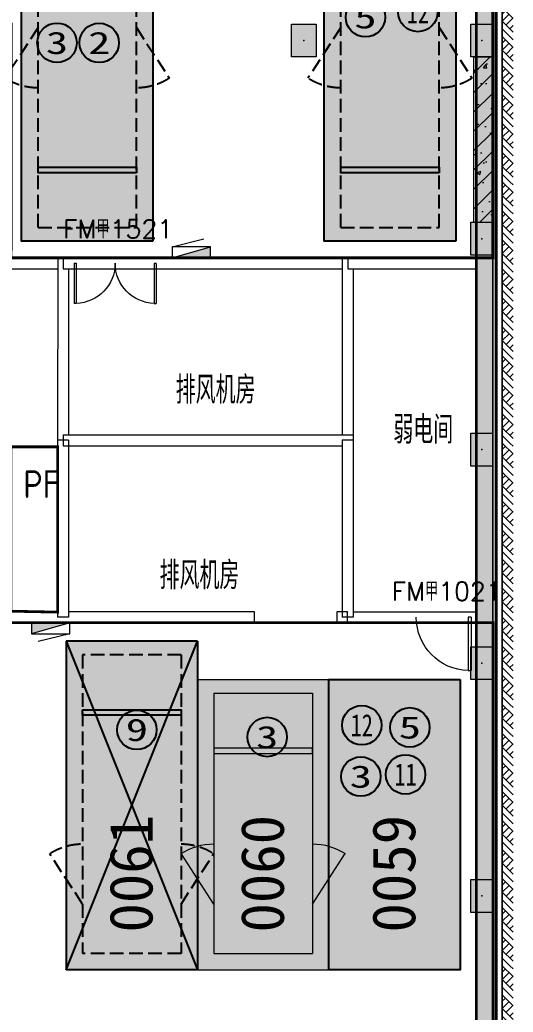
# Model space of a CAD drawing. Extents: x -264757 to 86229, y 4049843 to 4347093.
# Drawn here: x 26369 to 35382, y 4272036 to 4290155 of the extents above; entities that cross this region are included whole.
import ezdxf
from ezdxf.enums import TextEntityAlignment as Align

# ---------------------------------------------------------------- set-up
doc = ezdxf.new("R2010")
doc.units = 0
doc.header["$LTSCALE"] = 1000
doc.header["$MEASUREMENT"] = 0
doc.linetypes.add('AX-01DK-PB01$1$A-001-车位参照B1$0$A-001-车位参照B1$0$A-001-车位参照B1$0$A-H4-001-基本图形$0$A-001-车位B1$0$DASH', pattern=[0.35, 0.25, -0.1])
doc.linetypes.add('DASH', pattern=[0.35, 0.25, -0.1])
for name, color, linetype in [('不利因素1-紧邻消火栓', 7, 'Continuous'), ('不利因素11-尽端停车', 7, 'Continuous'), ('不利因素12-不满足一次性出车', 7, 'Continuous'), ('不利因素2-紧邻集水坑、排水沟', 7, 'Continuous'), ('不利因素3-紧邻房间出入口', 7, 'Continuous'), ('不利因素5-单面靠墙', 7, 'Continuous'), ('不可售车位', 255, 'Continuous'), ('大车位', 7, 'Continuous'), ('子母车位', 7, 'Continuous'), ('普通车位', 7, 'Continuous')]:
    doc.layers.add(name, color=color, linetype=linetype)
doc.layers.add('无关图层', color=8, linetype='Continuous', lineweight=0)
doc.layers.add('车位归属楼栋范围线', color=7, linetype='Continuous', true_color=0x19e6c7)
doc.styles.add('AX-01DK-PB01$0$AX-001DK-01-PB01-02$0$_TCH_WINDOW', font='SIMPLEX', dxfattribs={"bigfont": 'GBCBIG'})
doc.styles.add('AX-01DK-PB01$1$AX-001DK-01-PB01-02$0$Standard', font='gbenor.shx', dxfattribs={"bigfont": 'gbcbig.shx'})
doc.styles.add('AX-01DK-PB01-FJ$0$AX-001DK-01-PB01-02$0$Standard', font='gbenor.shx', dxfattribs={"bigfont": 'gbcbig.shx'})
doc.styles.add('AX-ACK-BIANH1$0$黑体', font='simhei.ttf')
doc.styles.add('SX-ACK-PB01-WNC-ALL$0$黑体', font='simhei.ttf')
doc.styles.add('黑体', font='simhei.ttf')
pattern_1 = [(45, (-1162769.92, 4676018.46), (-176.776695, 176.776695), []), (50, (-1162769.9, 4676018.46), (717.26018, -62.75213), [75, -825]), (355, (-1162769.9, 4676018.46), (-138.75133, 752.19213), [60, -660]), (100.4514, (-1162710.15, 4676013.2), (578.5094, 689.43954), [63.7402, -701.1421]), (46.1842, (-1162769.9, 4676218.46), (1067.24105, -165.519), [112.5, -1237.5]), (96.6356, (-1162681, 4676204.7), (934.6627, 974.1179), [95.6103, -1051.713]), (351.1842, (-1162769.9, 4676218.5), (934.6619, 974.1186), [90, -990]), (21, (-1162669.9, 4676168.46), (596.90705, -402.6189), [75, -825]), (326, (-1162669.9, 4676168.46), (243.31533, 725.15005), [60, -660]), (71.4514, (-1162620.2, 4676134.9), (840.22263, 322.5305), [63.7402, -701.1421]), (37.5, (-1162769.92, 4676018.46), (12.159855, 332.893854), [0, -652, 0, -670, 0, -662.5]), (7.5, (-1162769.92, 4676018.46), (263.06954, 394.41171), [0, -382, 0, -637, 0, -252.5]), (327.5, (-1162992.92, 4676018.46), (533.822436, -22.55487), [0, -250, 0, -780, 0, -1035]), (317.5, (-1163092.92, 4676018.46), (583.18617, 100.10498), [0, -325, 0, -518, 0, -735])]

# ---------------------------------------------------------------- blocks, each defined once
blk = doc.blocks.new('A$C7e5eb487')
at = {"layer": '普通车位', "true_color": 0xf18f8e}
h = blk.add_hatch(color=11, dxfattribs=at)
h.dxf.hatch_style = 1
h.paths.add_polyline_path([(2400, 0), (2400, -5300), (0, -5300), (0, 0)])
blk = doc.blocks.new('普通车位')
at = {"layer": '无关图层'}
for p, q in [((-2.253, 3.186), (0.077, 3.764)), ((1.352, -1.38), (0.077, 3.764)), ((-1.889, 2.967), (-0.142, 3.4)), ((1.001, -1.21), (-0.142, 3.4)), ((-0.977, -1.958), (-2.253, 3.186)), ((-0.746, -1.643), (-1.889, 2.967)), ((-0.746, -1.643), (1.001, -1.21)), ((-0.977, -1.958), (1.352, -1.38))]:
    blk.add_line(p, q, dxfattribs=at)
for points in [[(0.074, 2.527), (0.879, 1.777)], [(-1.673, 2.094), (-2.033, 1.054)]]:
    blk.add_lwpolyline(points, dxfattribs=at)
blk.add_lwpolyline([(0.76, -0.239), (-0.987, -0.673), (-1.011, -0.575), (0.736, -0.142)], close=True, dxfattribs=at)
for centre, start, end in [((0.074, 2.527), 283.9287, 316.9845), ((-1.673, 2.094), 250.873, 283.9287)]:
    blk.add_arc(centre, 1.1, start, end, dxfattribs=at)
at = {"layer": '普通车位', "xscale": -0.0009999999999999812, "yscale": 0.0009999999999999812, "zscale": 0.0009999999999999812, "rotation": 13.92873520577783}
blk.add_blockref('A$C7e5eb487', (0.077, 3.764), dxfattribs=at)
blk = doc.blocks.new('A$C741380cb')
at = {"layer": '子母车位', "true_color": 0x0617f9}
h = blk.add_hatch(color=5, dxfattribs=at)
h.dxf.hatch_style = 1
h.paths.add_polyline_path([(2400, 0), (2400, -10400), (0, -10400), (0, 0)])
blk = doc.blocks.new('子母车位1')
at = {"layer": '子母车位', "color": 8, "linetype": 'AX-01DK-PB01$1$A-001-车位参照B1$0$A-001-车位参照B1$0$A-001-车位参照B1$0$A-H4-001-基本图形$0$A-001-车位B1$0$DASH'}
for p, q in [((330318, -478521), (332118, -478521)), ((330318, -478521), (330318, -483071, 0)), ((332118, -478521), (332118, -483071, 0)), ((330318, -483071, 0), (332118, -483071, 0)), ((330318, -483621, 0), (332118, -483621, 0)), ((330318, -483621, 0), (330318, -488371)), ((332118, -483621, 0), (332118, -488371)), ((330318, -488371), (332118, -488371))]:
    blk.add_line(p, q, dxfattribs=at)
at = {"layer": '子母车位', "color": 83}
for p, q in [((330018, -483371, 0), (330018, -488671)), ((330018, -483371, 0), (332418, -483371, 0)), ((332418, -483371, 0), (332418, -488671)), ((330018, -488671), (332418, -488671))]:
    blk.add_line(p, q, dxfattribs=at)
blk.add_lwpolyline([(332418, -478271), (330018, -478271), (330018, -483371), (332418, -483371)], close=True, dxfattribs=at)
at = {"layer": '子母车位'}
blk.add_lwpolyline([(332118, -479521), (330318, -479521), (330318, -479621), (332118, -479621)], close=True, dxfattribs=at)
at = {"layer": '子母车位', "linetype": 'AX-01DK-PB01$1$A-001-车位参照B1$0$A-001-车位参照B1$0$A-001-车位参照B1$0$A-H4-001-基本图形$0$A-001-车位B1$0$DASH'}
for points in [[(330318, -482171), (329718, -481249)], [(332118, -482171), (332718, -481249)]]:
    blk.add_lwpolyline(points, dxfattribs=at)
at = {"layer": '子母车位', "elevation": 0}
blk.add_lwpolyline([(332118, -484621), (330318, -484621), (330318, -484721), (332118, -484721)], close=True, dxfattribs=at)
at = {"layer": '子母车位', "linetype": 'AX-01DK-PB01$1$A-001-车位参照B1$0$A-001-车位参照B1$0$A-001-车位参照B1$0$A-H4-001-基本图形$0$A-001-车位B1$0$DASH', "elevation": 0}
for points in [[(330318, -487471), (329718, -486549)], [(332118, -487471), (332718, -486549)]]:
    blk.add_lwpolyline(points, dxfattribs=at)
at = {"layer": '子母车位', "linetype": 'AX-01DK-PB01$1$A-001-车位参照B1$0$A-001-车位参照B1$0$A-001-车位参照B1$0$A-H4-001-基本图形$0$A-001-车位B1$0$DASH'}
for centre, start, end in [((330318, -482171, 0), 89.9997, 123.0554), ((332118, -482171, 0), 56.9439, 89.9997), ((330318, -487471), 89.9997, 123.0554), ((332118, -487471), 56.9439, 89.9997)]:
    blk.add_arc(centre, 1100, start, end, dxfattribs=at)
at = {"layer": '子母车位', "rotation": 179.9996583709065}
blk.add_blockref('A$C741380cb', (332418, -488671), dxfattribs=at)
blk = doc.blocks.new('大车位1')
at = {"layer": '大车位', "true_color": 0xe806f9}
h = blk.add_hatch(color=6, dxfattribs=at)
h.dxf.hatch_style = 1
h.paths.add_polyline_path([(2400, 6000), (2400, 0), (0, 0), (0, 6000)])
at = {"layer": '大车位', "color": 83}
for p, q in [((0, 0), (0, 6000, 0)), ((2400, 6000, 0), (0, 6000, 0)), ((2400, 0), (2400, 6000, 0)), ((2400, 0), (0, 0))]:
    blk.add_line(p, q, dxfattribs=at)
at = {"layer": '大车位', "color": 8, "linetype": 'AX-01DK-PB01$1$A-001-车位参照B1$0$A-001-车位参照B1$0$A-001-车位参照B1$0$A-H4-001-基本图形$0$A-001-车位B1$0$DASH'}
for p, q in [((2100, 5700, 0), (300, 5700, 0)), ((300, 250), (300, 5700, 0)), ((2100, 250), (2100, 5700, 0)), ((2100, 250), (300, 250))]:
    blk.add_line(p, q, dxfattribs=at)
at = {"layer": '大车位', "color": 83, "elevation": 0}
blk.add_lwpolyline([(0, 6000), (2400, 0)], dxfattribs=at)
at = {"layer": '大车位', "color": 83}
blk.add_lwpolyline([(0, 0), (2400, 6000)], dxfattribs=at)
at = {"layer": '大车位', "linetype": 'AX-01DK-PB01$1$A-001-车位参照B1$0$A-001-车位参照B1$0$A-001-车位参照B1$0$A-H4-001-基本图形$0$A-001-车位B1$0$DASH'}
for points in [[(300, 4800), (-300, 3878)], [(2100, 4800), (2700, 3878)]]:
    blk.add_lwpolyline(points, dxfattribs=at)
at = {"layer": '大车位'}
blk.add_lwpolyline([(300, 1250), (2100, 1250), (2100, 1350), (300, 1350)], close=True, dxfattribs=at)
at = {"layer": '大车位', "linetype": 'AX-01DK-PB01$1$A-001-车位参照B1$0$A-001-车位参照B1$0$A-001-车位参照B1$0$A-H4-001-基本图形$0$A-001-车位B1$0$DASH'}
for centre, start, end in [((300, 4800, 0), 236.9443, 270), ((2100, 4800, 0), 270, 303.0557)]:
    blk.add_arc(centre, 1100, start, end, dxfattribs=at)
blk = doc.blocks.new('20200722.21182239')
at = {"layer": '不利因素2-紧邻集水坑、排水沟', "true_color": 0xc46e92}
h = blk.add_hatch(color=233, dxfattribs=at)
h.dxf.hatch_style = 1
edge = h.paths.add_edge_path()
edge.add_arc((360, 360), 360, 0, 360)
at = {"layer": '不利因素2-紧邻集水坑、排水沟'}
blk.add_circle((360, 360), 360, dxfattribs=at)
at = {"layer": '不利因素2-紧邻集水坑、排水沟', "style": '黑体', "width": 1.390625}
blk.add_text('2', height=407, dxfattribs=at).set_placement((156, 156), (564, 156), align=Align.FIT)
blk = doc.blocks.new('SX-ACK-PB01-WNC-ALL$0$20200722.21182536')
at = {"layer": '不利因素3-紧邻房间出入口', "true_color": 0xe4d218}
h = blk.add_hatch(color=52, dxfattribs=at)
h.dxf.hatch_style = 1
edge = h.paths.add_edge_path()
edge.add_arc((360, 360), 360, 0, 360)
at = {"layer": '不利因素3-紧邻房间出入口'}
blk.add_circle((360, 360), 360, dxfattribs=at)
at = {"layer": '不利因素3-紧邻房间出入口', "style": 'SX-ACK-PB01-WNC-ALL$0$黑体', "width": 1.390625}
blk.add_text('3', height=407, dxfattribs=at).set_placement((156, 156), (564, 156), align=Align.FIT)
blk = doc.blocks.new('SX-ACK-PB01-WNC-ALL$0$20200722.21183209')
at = {"layer": '不利因素5-单面靠墙', "true_color": 0x6d711d}
h = blk.add_hatch(color=66, dxfattribs=at)
h.dxf.hatch_style = 1
edge = h.paths.add_edge_path()
edge.add_arc((360, 360), 360, 0, 360)
at = {"layer": '不利因素5-单面靠墙'}
blk.add_circle((360, 360), 360, dxfattribs=at)
at = {"layer": '不利因素5-单面靠墙', "style": 'SX-ACK-PB01-WNC-ALL$0$黑体', "width": 1.390625}
blk.add_text('5', height=407, dxfattribs=at).set_placement((156, 156), (564, 156), align=Align.FIT)
blk = doc.blocks.new('20200722.21185335')
at = {"layer": '不利因素12-不满足一次性出车', "true_color": 0x201adc}
h = blk.add_hatch(color=182, dxfattribs=at)
h.dxf.hatch_style = 1
edge = h.paths.add_edge_path()
edge.add_arc((360, 360), 360, 0, 360)
at = {"layer": '不利因素12-不满足一次性出车'}
blk.add_circle((360, 360), 360, dxfattribs=at)
at = {"layer": '不利因素12-不满足一次性出车', "style": '黑体', "width": 0.695313}
blk.add_text('12', height=407.3, dxfattribs=at).set_placement((156, 156), (564, 156), align=Align.FIT)
blk = doc.blocks.new('20200722.21175556')
at = {"layer": '不利因素1-紧邻消火栓', "true_color": 0x3c6a45}
h = blk.add_hatch(color=97, dxfattribs=at)
h.dxf.hatch_style = 1
edge = h.paths.add_edge_path()
edge.add_arc((360, 360), 360, 0, 360)
at = {"layer": '不利因素1-紧邻消火栓'}
blk.add_circle((360, 360), 360, dxfattribs=at)
at = {"layer": '不利因素1-紧邻消火栓', "style": '黑体', "width": 1.390625}
blk.add_text('9', height=407, dxfattribs=at).set_placement((156, 156), (564, 156), align=Align.FIT)
blk = doc.blocks.new('20200722.21185040')
at = {"layer": '不利因素11-尽端停车', "true_color": 0xf21b23}
h = blk.add_hatch(color=240, dxfattribs=at)
h.dxf.hatch_style = 1
edge = h.paths.add_edge_path()
edge.add_arc((360, 360), 360, 0, 360)
at = {"layer": '不利因素11-尽端停车'}
blk.add_circle((360, 360), 360, dxfattribs=at)
at = {"layer": '不利因素11-尽端停车', "style": '黑体', "width": 0.695313}
blk.add_text('11', height=407.3, dxfattribs=at).set_placement((156, 156), (564, 156), align=Align.FIT)
blk = doc.blocks.new('销控车位')
at = {"layer": '不可售车位', "true_color": 0x757b8a}
h = blk.add_hatch(color=8, dxfattribs=at)
h.dxf.hatch_style = 1
h.paths.add_polyline_path([(2400, 0), (2400, -5300), (0, -5300), (0, 0)])
at = {"layer": '不可售车位', "color": 8, "true_color": 0x757b8a}
blk.add_lwpolyline([(2400, 0), (2400, -5300), (0, -5300), (0, 0)], close=True, dxfattribs=at)
blk = doc.blocks.new('AX-01DK-PB01$0$$DorLib2D$00000001')
at = {"layer": '无关图层'}
for p, q in [((0.45, 0.975), (0.5, 0.975)), ((0.45, 0), (0.45, 0.975)), ((0.5, 0), (0.5, 0.975)), ((0.5, 0), (0.45, 0))]:
    blk.add_line(p, q, dxfattribs=at)
at = {"layer": '无关图层', "lineweight": 13}
blk.add_arc((0.475, 0), 0.975, 91.4693, 180, dxfattribs=at)
blk = doc.blocks.new('AX-01DK-PB01$0$AX-001DK-01-PB01-02$0$$DorLib2D$00000002')
at = {"layer": '无关图层'}
for p, q in [((-0.5, 0), (-0.5, 0.4875)), ((-0.475, 0.4875), (-0.5, 0.4875)), ((-0.475, 0), (-0.475, 0.4875)), ((0.475, 0), (0.475, 0.4875)), ((0.475, 0.4875), (0.5, 0.4875)), ((0.5, 0), (0.5, 0.4875)), ((-0.5, 0), (-0.475, 0)), ((0.5, 0), (0.475, 0))]:
    blk.add_line(p, q, dxfattribs=at)
at = {"layer": '无关图层', "lineweight": 13}
for centre, start, end in [((-0.4875, 0), 0, 88.53072), ((0.4875, 0), 91.46928, 180)]:
    blk.add_arc(centre, 0.4875, start, end, dxfattribs=at)
blk = doc.blocks.new('AX-01DK-PB01$1$$LinePat$素土夯实')
at = {"layer": '无关图层'}
for p, q in [((0, -210), (210, 0)), ((120, -300), (420, 0)), ((420, 0), (608, -188)), ((495, -300), (795, 0)), ((615, 0), (705, -90)), ((210, -210), (300, -300)), ((315, -105), (502, -293)), ((705, -300), (795, -210))]:
    blk.add_line(p, q, dxfattribs=at)
blk = doc.blocks.new('SX-CK-PB001-WNC$1$20211103.13313888')
at = {"layer": '无关图层'}
h = blk.add_hatch(color=256, dxfattribs=at)
h.dxf.hatch_style = 1
h.paths.add_polyline_path([(0, 600), (400, 600), (400, 0), (0, 0)])
blk.add_lwpolyline([(0, 600), (400, 600), (400, 0), (0, 0)], close=True, dxfattribs=at)
blk.add_point((200, 300), dxfattribs=at)
blk = doc.blocks.new('SX-CK-PB001-WNC$1$20211103.13313578')
at = {"layer": '无关图层'}
h = blk.add_hatch(color=256, dxfattribs=at)
h.dxf.hatch_style = 1
h.paths.add_polyline_path([(0, 600), (450, 600), (450, 0), (0, 0)])
blk.add_lwpolyline([(0, 600), (450, 600), (450, 0), (0, 0)], close=True, dxfattribs=at)
blk.add_point((225, 300), dxfattribs=at)
blk = doc.blocks.new('PX-03CK-XHS$1$$TWTSYS$00000508')
at = {"layer": '无关图层'}
for p, q in [((-0.5, 0.5), (0.324, 1.224)), ((-0.5, 0.5), (-0.5, -0.5)), ((-0.5, -0.5), (0.5, 0.5)), ((0.5, 0.5), (-0.5, 0.5)), ((0.5, -0.5), (0.5, 0.5)), ((-0.5, -0.5), (0.5, -0.5))]:
    blk.add_line(p, q, dxfattribs=at)
blk.add_solid([(0.5, -0.5), (0.5, 0.5), (-0.5, -0.5)], dxfattribs=at)

msp = doc.modelspace()

# ---------------------------------------------------------------- hatches: boundary and pattern name
at = {"layer": '无关图层'}
h = msp.add_hatch(dxfattribs=at)
h.set_pattern_fill('钢筋混凝土', color=256, scale=100)
h.set_pattern_definition(pattern_1)
h.paths.add_polyline_path([(34710.6, 4289478), (35010.6, 4289478), (35010.6, 4315662.6), (26911, 4315662.6), (26911, 4315362.6), (34710.6, 4315362.6)])
msp.add_hatch(color=256, dxfattribs=at).paths.add_polyline_path([(34711, 4309466.7), (34711.1, 4257299.3), (35011.1, 4257299.3), (35011, 4309466.7)])
h = msp.add_hatch(dxfattribs=at)
h.set_pattern_fill('钢筋混凝土', color=256, scale=100)
h.set_pattern_definition(pattern_1)
h.paths.add_polyline_path([(35010.6, 4289478), (34660.6, 4289478), (34660.6, 4286458), (35010.6, 4286458)])
h = msp.add_hatch(dxfattribs=at)
h.set_pattern_fill('钢筋混凝土', color=256, scale=100)
h.set_pattern_definition(pattern_1)
h.paths.add_polyline_path([(35010.6, 4286458), (34710.6, 4286458), (34710.6, 4256908.1), (26760.7, 4256908.1), (26760.7, 4256608.1), (35010.6, 4256608.1)])

# ---------------------------------------------------------------- linework, layer by layer
for p, q in [((35183, 4256447.1), (35180.3, 4315832.6)), ((35180.3, 4315832.6), (35183, 4256447.1)), ((35063, 4256566.3), (35060.3, 4315712.6)), ((35070.3, 4315722.6), (35073, 4256556.4)), ((35080.3, 4315732.6), (35083, 4256546.5)), ((34711, 4309466.7), (34711.1, 4257299.3)), ((35011, 4309466.7), (35011.1, 4257299.3)), ((26210.1, 4285810.3), (27161.4, 4285809.6)), ((27061.4, 4285809.7), (27059.7, 4282479.7)), ((27161.4, 4285809.6), (27161.3, 4285609.6)), ((27161.4, 4285809.6), (32359.4, 4285808)), ((27361.3, 4285809.6), (28861.3, 4285809.1)), ((32259.4, 4285808.1), (32258.7, 4282578.3)), ((32359.4, 4285808), (34711.2, 4285807.3)), ((32359.4, 4285808), (32359.4, 4285608)), ((34711.2, 4285807.3), (34711.1, 4285607.3)), ((26210, 4285610.3), (27061.3, 4285609.7)), ((27161.3, 4285609.6), (32259.4, 4285608.1)), ((27261.3, 4285609.6), (27259.8, 4282579.7)), ((27361.3, 4285609.6), (28861.3, 4285609.1)), ((32359.4, 4285608), (34711.1, 4285607.3)), ((32459.4, 4285608), (32458.7, 4282478.2)), ((27059.7, 4282479.7), (27058.1, 4279248.5)), ((27259.7, 4282479.6), (27059.7, 4282479.7)), ((27158.8, 4282579.7), (32458.7, 4282578.2)), ((27158.8, 4282579.7), (27158.8, 4282379.7)), ((27259.7, 4282479.6), (27258.1, 4279248.4)), ((32258.7, 4282478.3), (32258, 4279247)), ((32458.7, 4282478.2), (32258.7, 4282478.3)), ((32458.7, 4282478.2), (32458, 4279246.9)), ((27158.8, 4282379.7), (32258.7, 4282378.3)), ((26207.7, 4279348.7), (27058.2, 4279348.4)), ((27258.1, 4279248.4), (27058.1, 4279248.5)), ((30658, 4279347.4), (27258.2, 4279348.4)), ((30658, 4279147.4), (30658, 4279347.4)), ((32358, 4279347), (32158, 4279347)), ((32158, 4279347), (32158, 4279147)), ((32458, 4279246.9), (32258, 4279247)), ((32358, 4279147), (32358, 4279347)), ((32458, 4279346.9), (34711.1, 4279346.3)), ((33612.9, 4279346.6), (34612.9, 4279346.4)), ((34711.1, 4279346.3), (34711.1, 4279146.3)), ((26007.6, 4279148.7), (27158.1, 4279148.4)), ((27058.1, 4279148.4), (30658, 4279147.4)), ((32158, 4279147), (32358, 4279147)), ((32358, 4279147), (34711.1, 4279146.3)), ((33612.9, 4279146.6), (34612.9, 4279146.4))]:
    msp.add_line(p, q, dxfattribs=at)
for points in [[(34710.6, 4286458), (34710.6, 4256908.1), (26760.7, 4256908.1), (26760.7, 4256608.1), (35010.6, 4256608.1), (35010.6, 4315662.6), (26911, 4315662.6), (26911, 4315362.6), (34710.6, 4315362.6), (34710.6, 4289478)], [(34660.6, 4289478), (34660.6, 4286458)], [(34660.6, 4289478), (35010.6, 4289478)], [(34660.6, 4286458), (35010.6, 4286458)]]:
    msp.add_lwpolyline(points, dxfattribs=at)
at = {"layer": '无关图层', "const_width": 50}
msp.add_lwpolyline([(26207.7, 4282358.4), (27059.6, 4282357.9), (27059.5, 4279339.9), (26206.3, 4279357.2)], close=True, dxfattribs=at)
at = {"layer": '车位归属楼栋范围线', "linetype": 'DASH', "ltscale": 5, "const_width": 50}
for points in [[(7360.8, 4286156.9), (10846.5, 4286156.9), (10846.5, 4290078), (26215.4, 4290078), (26210.1, 4285810.3), (35011.1, 4285810.3), (35011.1, 4315662.6), (26911.1, 4315661.4), (26911.1, 4316863.1), (24161.3, 4316863), (24162.1, 4319332.6), (14461.2, 4319333.1), (14461.2, 4316907.9), (9161.7, 4316863), (9161.7, 4319332.6), (-538.8, 4319333.1)], [(8352.1, 4312829.7), (15349.9, 4312829.7), (15349.9, 4307756.3), (23347.2, 4307756.3), (23347.2, 4312762.9), (26519, 4312762.9), (26519, 4308301.3), (34710.6, 4308301.3), (34710.6, 4256608.1), (26760.7, 4256608.1), (26761.2, 4256957.9), (21185.4, 4256957.9), (21185.4, 4260892.5), (11156.7, 4260892.5), (11156.7, 4256914.1), (5611.1, 4256914.1)], [(5358.1, 4244664.1), (26760.9, 4244664.1), (26760.9, 4251464.1), (27460.9, 4251464.1), (27460.9, 4252764.1), (26760.9, 4252764.1), (26760.9, 4256479.6), (35013.3, 4256479.6), (35013.3, 4279146.3), (25697.9, 4279146.3), (25697.9, 4283626.7), (22333.7, 4283626.7), (22333.7, 4278358), (14811.8, 4278358), (14811.8, 4283730.4), (7462.8, 4283730.4)]]:
    msp.add_lwpolyline(points, dxfattribs=at)

# ---------------------------------------------------------------- block references
at = {"layer": '不利因素1-紧邻消火栓'}
msp.add_blockref('20200722.21175556', (28148, 4276830.2), dxfattribs=at)
at = {"layer": '不利因素11-尽端停车'}
msp.add_blockref('20200722.21185040', (33056.3, 4276016.9), dxfattribs=at)
at = {"layer": '不利因素12-不满足一次性出车'}
for p in [(33281.7, 4289938.5, 0), (32256.1, 4276914.1)]:
    msp.add_blockref('20200722.21185335', p, dxfattribs=at)
at = {"layer": '不利因素2-紧邻集水坑、排水沟'}
msp.add_blockref('20200722.21182239', (27460.3, 4289374.4, 0), dxfattribs=at)
at = {"layer": '不利因素3-紧邻房间出入口'}
for p in [(26688.3, 4289375.7, 0), (30528.2, 4276699.7), (32239.6, 4275978.6)]:
    msp.add_blockref('SX-ACK-PB01-WNC-ALL$0$20200722.21182536', p, dxfattribs=at)
at = {"layer": '不利因素5-单面靠墙'}
for p in [(32324.1, 4289843.3, 0), (33135.7, 4276875.8)]:
    msp.add_blockref('SX-ACK-PB01-WNC-ALL$0$20200722.21183209', p, dxfattribs=at)
at = {"layer": '不可售车位'}
msp.add_blockref('销控车位', (32014.5, 4278108), dxfattribs=at)
at = {"layer": '大车位', "xscale": -1, "rotation": 180}
msp.add_blockref('大车位1', (27214.5, 4278808), dxfattribs=at)
at = {"layer": '子母车位', "xscale": -1, "rotation": 179.9996583709064}
for p in [(-303619.6, 3807843.6, 0), (-298088.6, 3807843.6)]:
    msp.add_blockref('子母车位1', p, dxfattribs=at)
at = {"layer": '无关图层'}
for name, p, xscale, yscale, zscale, rotation in [('AX-01DK-PB01$1$$LinePat$素土夯实', (35181.5, 4289851.4), 0.6669528530761182, 0.6666666666666666, 0.6666666666666666, 90.00261252473601), ('AX-01DK-PB01$1$$LinePat$素土夯实', (35181.5, 4289321.2), 0.6669528530761182, 0.6666666666666666, 0.6666666666666666, 90.00261252473601), ('AX-01DK-PB01$1$$LinePat$素土夯实', (35181.5, 4288791), 0.6669528530761182, 0.6666666666666666, 0.6666666666666666, 90.00261252473601), ('AX-01DK-PB01$1$$LinePat$素土夯实', (35181.5, 4288260.8), 0.6669528530761182, 0.6666666666666666, 0.6666666666666666, 90.00261252473601), ('AX-01DK-PB01$1$$LinePat$素土夯实', (35181.5, 4287730.5), 0.6669528530761182, 0.6666666666666666, 0.6666666666666666, 90.00261252473601), ('AX-01DK-PB01$1$$LinePat$素土夯实', (35181.6, 4287200.3), 0.6669528530761182, 0.6666666666666666, 0.6666666666666666, 90.00261252473601), ('AX-01DK-PB01$1$$LinePat$素土夯实', (35181.6, 4286670.1), 0.6669528530761182, 0.6666666666666666, 0.6666666666666666, 90.00261252473601), ('AX-01DK-PB01$1$$LinePat$素土夯实', (35181.6, 4286139.9), 0.6669528530761182, 0.6666666666666666, 0.6666666666666666, 90.00261252473601), ('AX-01DK-PB01$1$$LinePat$素土夯实', (35181.6, 4285609.6), 0.6669528530761182, 0.6666666666666666, 0.6666666666666666, 90.00261252473601), ('AX-01DK-PB01$0$AX-001DK-01-PB01-02$0$$DorLib2D$00000002', (28111.3, 4285709.4), 1500, -1500, 1500, 359.9820640424394), ('AX-01DK-PB01$1$$LinePat$素土夯实', (35181.7, 4285079.4), 0.6669528530761182, 0.6666666666666666, 0.6666666666666666, 90.00261252473601), ('AX-01DK-PB01$1$$LinePat$素土夯实', (35181.7, 4284549.2), 0.6669528530761182, 0.6666666666666666, 0.6666666666666666, 90.00261252473601), ('AX-01DK-PB01$1$$LinePat$素土夯实', (35181.7, 4284018.9), 0.6669528530761182, 0.6666666666666666, 0.6666666666666666, 90.00261252473601), ('AX-01DK-PB01$1$$LinePat$素土夯实', (35181.7, 4283488.7), 0.6669528530761182, 0.6666666666666666, 0.6666666666666666, 90.00261252473601), ('AX-01DK-PB01$1$$LinePat$素土夯实', (35181.8, 4282958.5), 0.6669528530761182, 0.6666666666666666, 0.6666666666666666, 90.00261252473601), ('AX-01DK-PB01$1$$LinePat$素土夯实', (35181.8, 4282428.3), 0.6669528530761182, 0.6666666666666666, 0.6666666666666666, 90.00261252473601), ('AX-01DK-PB01$1$$LinePat$素土夯实', (35181.8, 4281898), 0.6669528530761182, 0.6666666666666666, 0.6666666666666666, 90.00261252473601), ('AX-01DK-PB01$1$$LinePat$素土夯实', (35181.8, 4281367.8), 0.6669528530761182, 0.6666666666666666, 0.6666666666666666, 90.00261252473601), ('AX-01DK-PB01$1$$LinePat$素土夯实', (35181.9, 4280837.6), 0.6669528530761182, 0.6666666666666666, 0.6666666666666666, 90.00261252473601), ('AX-01DK-PB01$1$$LinePat$素土夯实', (35181.9, 4280307.4), 0.6669528530761182, 0.6666666666666666, 0.6666666666666666, 90.00261252473601), ('AX-01DK-PB01$1$$LinePat$素土夯实', (35181.9, 4279777.1), 0.6669528530761182, 0.6666666666666666, 0.6666666666666666, 90.00261252473601), ('AX-01DK-PB01$1$$LinePat$素土夯实', (35181.9, 4279246.9), 0.6669528530761182, 0.6666666666666666, 0.6666666666666666, 90.00261252473601), ('AX-01DK-PB01$0$$DorLib2D$00000001', (34112.9, 4279246.5), 1000, -1000, 1000, 359.9844082784091), ('AX-01DK-PB01$1$$LinePat$素土夯实', (35182, 4278716.7), 0.6669528530761182, 0.6666666666666666, 0.6666666666666666, 90.00261252473601), ('PX-03CK-XHS$1$$TWTSYS$00000508', (26932.4, 4279046.3), 700, 200, 700, 180), ('AX-01DK-PB01$1$$LinePat$素土夯实', (35182, 4278186.4), 0.6669528530761182, 0.6666666666666666, 0.6666666666666666, 90.00261252473601), ('AX-01DK-PB01$1$$LinePat$素土夯实', (35182, 4277656.2), 0.6669528530761182, 0.6666666666666666, 0.6666666666666666, 90.00261252473601), ('AX-01DK-PB01$1$$LinePat$素土夯实', (35182, 4277126), 0.6669528530761182, 0.6666666666666666, 0.6666666666666666, 90.00261252473601), ('AX-01DK-PB01$1$$LinePat$素土夯实', (35182.1, 4276595.8), 0.6669528530761182, 0.6666666666666666, 0.6666666666666666, 90.00261252473601), ('AX-01DK-PB01$1$$LinePat$素土夯实', (35182.1, 4276065.5), 0.6669528530761182, 0.6666666666666666, 0.6666666666666666, 90.00261252473601), ('AX-01DK-PB01$1$$LinePat$素土夯实', (35182.1, 4275535.3), 0.6669528530761182, 0.6666666666666666, 0.6666666666666666, 90.00261252473601), ('AX-01DK-PB01$1$$LinePat$素土夯实', (35182.1, 4275005.1), 0.6669528530761182, 0.6666666666666666, 0.6666666666666666, 90.00261252473601), ('AX-01DK-PB01$1$$LinePat$素土夯实', (35182.2, 4274474.8), 0.6669528530761182, 0.6666666666666666, 0.6666666666666666, 90.00261252473601), ('AX-01DK-PB01$1$$LinePat$素土夯实', (35182.2, 4273944.6), 0.6669528530761182, 0.6666666666666666, 0.6666666666666666, 90.00261252473601), ('AX-01DK-PB01$1$$LinePat$素土夯实', (35182.2, 4273414.4), 0.6669528530761182, 0.6666666666666666, 0.6666666666666666, 90.00261252473601), ('AX-01DK-PB01$1$$LinePat$素土夯实', (35182.2, 4272884.2), 0.6669528530761182, 0.6666666666666666, 0.6666666666666666, 90.00261252473601), ('AX-01DK-PB01$1$$LinePat$素土夯实', (35182.2, 4272353.9), 0.6669528530761182, 0.6666666666666666, 0.6666666666666666, 90.00261252473601), ('AX-01DK-PB01$1$$LinePat$素土夯实', (35182.3, 4271823.7), 0.6669528530761182, 0.6666666666666666, 0.6666666666666666, 90.00261252473601)]:
    msp.add_blockref(name, p, dxfattribs=dict(at, xscale=xscale, yscale=yscale, zscale=zscale, rotation=rotation))
for name, p in [('SX-CK-PB001-WNC$1$20211103.13313578', (31330.4, 4289478)), ('SX-CK-PB001-WNC$1$20211103.13313888', (34610.6, 4289478)), ('SX-CK-PB001-WNC$1$20211103.13313888', (34610.6, 4285858)), ('SX-CK-PB001-WNC$1$20211103.13313888', (34610.6, 4282008)), ('SX-CK-PB001-WNC$1$20211103.13313888', (34610.6, 4278108)), ('SX-CK-PB001-WNC$1$20211103.13313888', (34610.6, 4273858))]:
    msp.add_blockref(name, p, dxfattribs=at)
at = {"layer": '无关图层', "xscale": 700, "yscale": 200, "zscale": 700}
msp.add_blockref('PX-03CK-XHS$1$$TWTSYS$00000508', (29504.5, 4285910.3), dxfattribs=at)
at = {"layer": '普通车位', "extrusion": (0, 0, -1), "xscale": 1000.000000000019, "yscale": 1000.000000000019, "zscale": -1000.000000000019, "rotation": 166.0712647942222}
msp.add_blockref('普通车位', (-31034.2, 4276442.8), dxfattribs=at)

# ---------------------------------------------------------------- texts
at = {"layer": '无关图层'}
for s, height, rotation, style, p in [('FM甲1521', 337.59, 359.98206, 'AX-01DK-PB01$0$AX-001DK-01-PB01-02$0$_TCH_WINDOW', (27160.3, 4286168)), ('FM甲1021', 337.59, 359.98441, 'AX-01DK-PB01$0$AX-001DK-01-PB01-02$0$_TCH_WINDOW', (33162.1, 4279552)), ('0061', 788.61, 90, 'AX-ACK-BIANH1$0$黑体', (28793.6, 4273490.7)), ('0060', 788.61, 90, 'AX-ACK-BIANH1$0$黑体', (31193.6, 4273490.7, 0)), ('0059', 788.61, 90, 'AX-ACK-BIANH1$0$黑体', (33593.6, 4273490.7, 0))]:
    msp.add_text(s, height=height, rotation=rotation, dxfattribs=dict(at, style=style)).set_placement(p)
for s, style, p in [('排风机房', 'AX-01DK-PB01$1$AX-001DK-01-PB01-02$0$Standard', (29216, 4283143.8)), ('弱电间', 'AX-01DK-PB01$1$AX-001DK-01-PB01-02$0$Standard', (33193.2, 4282416.7)), ('PF', 'AX-01DK-PB01-FJ$0$AX-001DK-01-PB01-02$0$Standard', (26432, 4281424)), ('排风机房', 'AX-01DK-PB01$1$AX-001DK-01-PB01-02$0$Standard', (28921.9, 4279758.6))]:
    msp.add_text(s, height=506.38, dxfattribs=dict(at, style=style)).set_placement(p)

doc.saveas('drawing.dxf')
